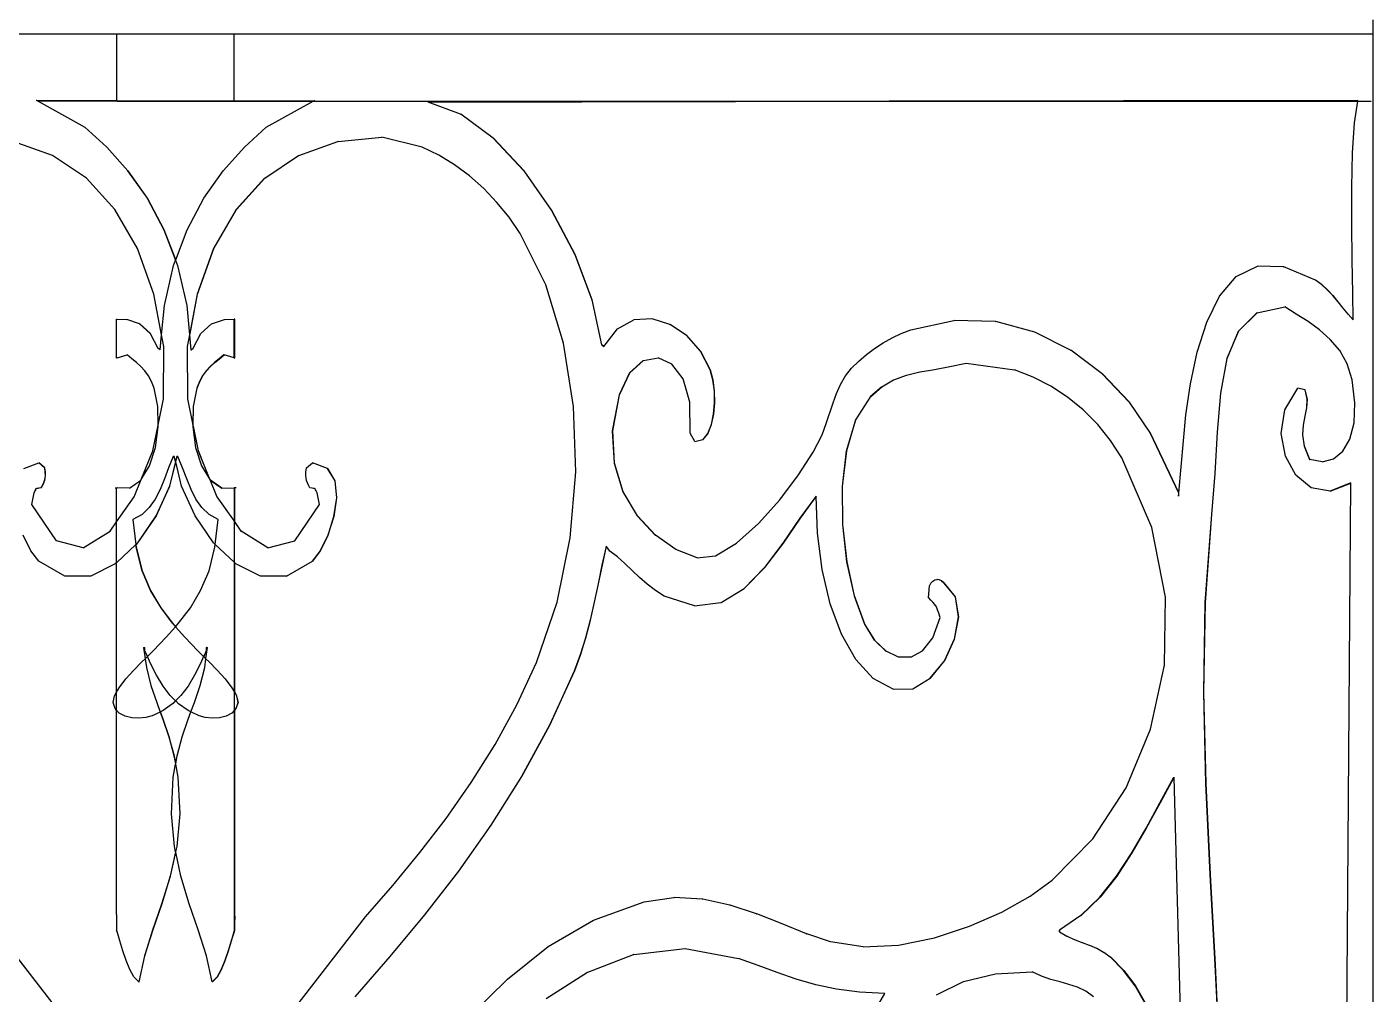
# Model space of a CAD drawing. Header units: inches. Extents: x 1397 to 20304, y -27267 to -746.
# Drawn here: x 3684.22 to 3701.02, y -9209.31 to -9197.25 of the extents above; entities that cross this region are included whole.
import ezdxf

# ---------------------------------------------------------------- set-up
doc = ezdxf.new("R2010")
doc.units = ezdxf.units.IN
doc.header["$LTSCALE"] = 17
doc.header["$MEASUREMENT"] = 0
doc.layers.add('OUTLINE', color=1, linetype='Continuous', lineweight=25)

msp = doc.modelspace()

# ---------------------------------------------------------------- linework, layer by layer
for p, q in [((3665.02, -9197.338), (3685.342, -9197.338)), ((3685.342, -9197.338), (3685.342, -9198.172)), ((3685.342, -9197.338), (3701.02, -9197.338)), ((3686.807, -9198.172), (3686.807, -9197.338)), ((3684.343, -9198.168), (3684.34, -9198.168)), ((3684.36, -9198.178), (3684.343, -9198.168)), ((3685.342, -9198.172), (3684.343, -9198.168)), ((3684.362, -9198.178), (3684.36, -9198.178)), ((3684.362, -9198.178), (3684.944, -9198.5)), ((3685.342, -9198.178), (3684.362, -9198.178)), ((3685.342, -9198.172), (3685.342, -9198.178)), ((3686.079, -9198.175), (3685.342, -9198.172)), ((3685.35, -9198.178), (3685.342, -9198.178)), ((3685.35, -9198.178), (3686.079, -9198.175)), ((3685.35, -9198.178), (3686.807, -9198.178)), ((3686.807, -9198.172), (3686.079, -9198.175)), ((3686.807, -9198.178), (3686.079, -9198.175)), ((3686.807, -9198.172), (3686.816, -9198.172)), ((3686.807, -9198.178), (3686.807, -9198.172)), ((3686.807, -9198.178), (3686.816, -9198.178)), ((3686.816, -9198.172), (3687.814, -9198.168)), ((3686.816, -9198.172), (3686.816, -9198.178)), ((3686.816, -9198.178), (3687.795, -9198.178)), ((3687.21, -9198.5), (3687.795, -9198.178)), ((3687.795, -9198.178), (3687.814, -9198.168)), ((3687.795, -9198.178), (3694.981, -9198.178)), ((3689.231, -9198.188), (3694.981, -9198.178)), ((3694.984, -9198.178), (3694.981, -9198.178)), ((3700.832, -9198.168), (3694.984, -9198.178)), ((3694.984, -9198.178), (3700.83, -9198.178)), ((3700.788, -9198.447), (3700.83, -9198.178)), ((3700.83, -9198.178), (3700.832, -9198.168)), ((3700.83, -9198.178), (3700.996, -9198.178)), ((3689.231, -9198.188), (3689.228, -9198.188)), ((3689.635, -9198.34), (3689.231, -9198.188)), ((3689.635, -9198.34), (3689.638, -9198.34)), ((3690.04, -9198.636), (3689.638, -9198.34)), ((3684.944, -9198.5), (3685.218, -9198.75)), ((3684.947, -9198.5), (3684.944, -9198.5)), ((3685.221, -9198.75), (3684.947, -9198.5)), ((3686.937, -9198.75), (3687.21, -9198.5)), ((3700.764, -9198.819), (3700.788, -9198.447)), ((3684.542, -9198.852), (3684.052, -9198.678)), ((3687.616, -9198.852), (3688.102, -9198.678)), ((3688.105, -9198.678), (3688.102, -9198.678)), ((3688.105, -9198.678), (3688.653, -9198.624)), ((3689.154, -9198.748), (3688.653, -9198.624)), ((3690.04, -9198.636), (3690.043, -9198.636)), ((3690.04, -9198.636), (3690.425, -9199.047)), ((3690.427, -9199.047), (3690.043, -9198.636)), ((3684.965, -9199.137), (3684.542, -9198.852)), ((3685.218, -9198.75), (3685.481, -9199.045)), ((3685.221, -9198.75), (3685.218, -9198.75)), ((3685.484, -9199.045), (3685.221, -9198.75)), ((3686.673, -9199.045), (3686.937, -9198.75)), ((3687.192, -9199.137), (3687.613, -9198.852)), ((3687.613, -9198.852), (3687.616, -9198.852)), ((3689.361, -9198.85), (3689.154, -9198.748)), ((3689.559, -9198.97), (3689.361, -9198.85)), ((3700.754, -9199.251), (3700.764, -9198.819)), ((3689.747, -9199.109), (3689.559, -9198.97)), ((3685.32, -9199.527), (3684.965, -9199.137)), ((3685.481, -9199.045), (3685.723, -9199.388)), ((3685.484, -9199.045), (3685.481, -9199.045)), ((3685.726, -9199.388), (3685.484, -9199.045)), ((3686.432, -9199.388), (3686.673, -9199.045)), ((3687.189, -9199.137), (3686.835, -9199.527)), ((3686.838, -9199.527), (3687.192, -9199.137)), ((3687.189, -9199.137), (3687.192, -9199.137)), ((3689.923, -9199.266), (3689.747, -9199.109)), ((3690.425, -9199.047), (3690.427, -9199.047)), ((3690.425, -9199.047), (3690.77, -9199.541)), ((3690.773, -9199.541), (3690.427, -9199.047)), ((3690.088, -9199.438), (3689.923, -9199.266)), ((3700.755, -9199.71), (3700.754, -9199.251)), ((3685.601, -9200.012), (3685.32, -9199.527)), ((3685.723, -9199.388), (3685.933, -9199.78)), ((3685.726, -9199.388), (3685.723, -9199.388)), ((3685.936, -9199.78), (3685.726, -9199.388)), ((3686.221, -9199.78), (3686.432, -9199.388)), ((3686.835, -9199.527), (3686.553, -9200.012)), ((3686.556, -9200.012), (3686.838, -9199.527)), ((3686.835, -9199.527), (3686.838, -9199.527)), ((3690.239, -9199.625), (3690.088, -9199.438)), ((3690.376, -9199.827), (3690.239, -9199.625)), ((3690.77, -9199.541), (3691.059, -9200.087)), ((3690.77, -9199.541), (3690.773, -9199.541)), ((3691.062, -9200.087), (3690.773, -9199.541)), ((3685.936, -9199.78), (3685.933, -9199.78)), ((3685.933, -9199.78), (3686.077, -9200.16)), ((3686.079, -9200.157), (3685.936, -9199.78)), ((3686.079, -9200.157), (3686.221, -9199.78)), ((3690.696, -9200.469), (3690.376, -9199.827)), ((3700.761, -9200.161), (3700.755, -9199.71)), ((3685.806, -9200.585), (3685.601, -9200.012)), ((3686.553, -9200.012), (3686.348, -9200.585)), ((3686.351, -9200.585), (3686.556, -9200.012)), ((3686.553, -9200.012), (3686.556, -9200.012)), ((3686.053, -9200.224), (3686.077, -9200.16)), ((3686.077, -9200.16), (3686.079, -9200.157)), ((3686.077, -9200.16), (3686.102, -9200.224)), ((3691.059, -9200.087), (3691.273, -9200.656)), ((3691.059, -9200.087), (3691.062, -9200.087)), ((3691.275, -9200.656), (3691.062, -9200.087)), ((3700.769, -9200.57), (3700.761, -9200.161)), ((3685.938, -9200.723), (3686.053, -9200.224)), ((3686.102, -9200.224), (3686.217, -9200.723)), ((3699.105, -9200.609), (3699.313, -9200.365)), ((3699.313, -9200.365), (3699.577, -9200.233)), ((3699.577, -9200.233), (3699.579, -9200.233)), ((3699.904, -9200.242), (3699.579, -9200.233)), ((3699.904, -9200.242), (3699.907, -9200.242)), ((3700.301, -9200.407), (3699.907, -9200.242)), ((3690.918, -9201.196), (3690.696, -9200.469)), ((3700.301, -9200.407), (3700.304, -9200.407)), ((3700.378, -9200.463), (3700.304, -9200.407)), ((3700.378, -9200.463), (3700.38, -9200.463)), ((3700.378, -9200.463), (3700.449, -9200.528)), ((3700.452, -9200.528), (3700.38, -9200.463)), ((3700.449, -9200.528), (3700.452, -9200.528)), ((3700.449, -9200.528), (3700.517, -9200.601)), ((3700.519, -9200.601), (3700.452, -9200.528)), ((3685.903, -9201.09), (3685.806, -9200.585)), ((3686.348, -9200.585), (3686.254, -9201.08)), ((3686.255, -9201.09), (3686.351, -9200.585)), ((3686.348, -9200.585), (3686.351, -9200.585)), ((3691.273, -9200.656), (3691.275, -9200.656)), ((3691.273, -9200.656), (3691.392, -9201.216)), ((3691.395, -9201.216), (3691.275, -9200.656)), ((3698.946, -9200.933), (3699.105, -9200.609)), ((3700.517, -9200.601), (3700.582, -9200.677)), ((3700.517, -9200.601), (3700.519, -9200.601)), ((3700.584, -9200.677), (3700.519, -9200.601)), ((3700.582, -9200.677), (3700.584, -9200.677)), ((3700.582, -9200.677), (3700.645, -9200.756)), ((3700.648, -9200.756), (3700.584, -9200.677)), ((3700.773, -9200.902), (3700.769, -9200.57)), ((3685.903, -9201.09), (3685.938, -9200.723)), ((3686.217, -9200.723), (3686.252, -9201.09)), ((3699.572, -9200.817), (3699.34, -9201.043)), ((3699.343, -9201.043), (3699.575, -9200.817)), ((3699.575, -9200.817), (3699.572, -9200.817)), ((3699.575, -9200.817), (3699.919, -9200.74)), ((3700.062, -9200.831), (3699.919, -9200.74)), ((3700.209, -9200.926), (3700.062, -9200.831)), ((3700.645, -9200.756), (3700.648, -9200.756)), ((3700.645, -9200.756), (3700.709, -9200.832)), ((3700.711, -9200.832), (3700.648, -9200.756)), ((3700.709, -9200.832), (3700.773, -9200.905)), ((3700.709, -9200.832), (3700.711, -9200.832)), ((3700.773, -9200.902), (3700.711, -9200.832)), ((3685.342, -9200.897), (3685.35, -9200.897)), ((3685.342, -9201.38), (3685.342, -9200.897)), ((3685.35, -9200.897), (3685.468, -9200.9)), ((3685.468, -9200.9), (3685.471, -9200.9)), ((3685.627, -9200.955), (3685.471, -9200.9)), ((3685.627, -9200.955), (3685.63, -9200.955)), ((3685.627, -9200.955), (3685.76, -9201.072)), ((3685.763, -9201.072), (3685.63, -9200.955)), ((3686.394, -9201.072), (3686.528, -9200.955)), ((3686.528, -9200.955), (3686.687, -9200.9)), ((3686.687, -9200.9), (3686.807, -9200.897)), ((3686.816, -9200.897), (3686.807, -9200.897)), ((3686.807, -9201.378), (3686.807, -9200.897)), ((3686.816, -9201.38), (3686.816, -9200.897)), ((3691.423, -9201.236), (3691.592, -9201.014)), ((3691.592, -9201.014), (3691.798, -9200.903)), ((3692.025, -9200.89), (3691.798, -9200.903)), ((3692.246, -9200.96), (3692.025, -9200.89)), ((3692.246, -9200.96), (3692.249, -9200.96)), ((3692.453, -9201.099), (3692.249, -9200.96)), ((3695.133, -9201.075), (3695.251, -9201.03)), ((3695.251, -9201.03), (3695.791, -9200.911)), ((3695.791, -9200.911), (3695.793, -9200.911)), ((3696.31, -9200.926), (3695.793, -9200.911)), ((3696.31, -9200.926), (3696.313, -9200.926)), ((3696.799, -9201.056), (3696.313, -9200.926)), ((3698.827, -9201.307), (3698.946, -9200.933)), ((3699.34, -9201.043), (3699.197, -9201.387)), ((3699.199, -9201.387), (3699.343, -9201.043)), ((3699.34, -9201.043), (3699.343, -9201.043)), ((3700.353, -9201.03), (3700.209, -9200.926)), ((3700.487, -9201.148), (3700.353, -9201.03)), ((3700.773, -9200.905), (3700.773, -9200.902)), ((3685.76, -9201.072), (3685.763, -9201.072)), ((3685.76, -9201.072), (3685.856, -9201.258)), ((3685.858, -9201.258), (3685.763, -9201.072)), ((3685.885, -9201.277), (3685.903, -9201.09)), ((3685.931, -9201.237), (3685.903, -9201.09)), ((3686.252, -9201.09), (3686.224, -9201.237)), ((3686.254, -9201.08), (3686.252, -9201.09)), ((3686.252, -9201.09), (3686.27, -9201.278)), ((3686.255, -9201.09), (3686.254, -9201.08)), ((3686.272, -9201.277), (3686.255, -9201.09)), ((3686.299, -9201.258), (3686.394, -9201.072)), ((3691.043, -9201.983), (3690.918, -9201.196)), ((3692.453, -9201.099), (3692.456, -9201.099)), ((3692.453, -9201.099), (3692.626, -9201.293)), ((3692.629, -9201.293), (3692.456, -9201.099)), ((3694.8, -9201.259), (3694.907, -9201.19)), ((3694.907, -9201.19), (3695.018, -9201.129)), ((3695.018, -9201.129), (3695.133, -9201.075)), ((3696.799, -9201.056), (3696.801, -9201.056)), ((3697.246, -9201.281), (3696.801, -9201.056)), ((3700.604, -9201.287), (3700.487, -9201.148)), ((3685.35, -9201.378), (3685.342, -9201.38)), ((3685.35, -9201.378), (3685.473, -9201.341)), ((3685.532, -9201.388), (3685.473, -9201.341)), ((3685.856, -9201.258), (3685.858, -9201.258)), ((3685.885, -9201.277), (3685.858, -9201.258)), ((3685.885, -9201.278), (3685.885, -9201.277)), ((3685.929, -9201.888), (3685.931, -9201.237)), ((3686.224, -9201.237), (3686.225, -9201.888)), ((3686.27, -9201.278), (3686.272, -9201.277)), ((3686.272, -9201.277), (3686.299, -9201.258)), ((3686.682, -9201.341), (3686.622, -9201.388)), ((3686.625, -9201.388), (3686.684, -9201.341)), ((3686.684, -9201.341), (3686.682, -9201.341)), ((3686.807, -9201.378), (3686.684, -9201.341)), ((3686.807, -9201.378), (3686.816, -9201.38)), ((3691.392, -9201.216), (3691.395, -9201.216)), ((3691.423, -9201.236), (3691.395, -9201.216)), ((3691.395, -9201.216), (3691.422, -9201.237)), ((3691.422, -9201.237), (3691.423, -9201.236)), ((3691.917, -9201.412), (3692.098, -9201.378)), ((3692.272, -9201.455), (3692.098, -9201.378)), ((3692.626, -9201.293), (3692.629, -9201.293)), ((3692.626, -9201.293), (3692.747, -9201.527)), ((3692.75, -9201.527), (3692.629, -9201.293)), ((3694.602, -9201.417), (3694.698, -9201.335)), ((3694.698, -9201.335), (3694.8, -9201.259)), ((3697.246, -9201.281), (3697.249, -9201.281)), ((3697.642, -9201.579), (3697.249, -9201.281)), ((3698.741, -9201.702), (3698.827, -9201.307)), ((3700.696, -9201.453), (3700.604, -9201.287)), ((3685.59, -9201.435), (3685.532, -9201.388)), ((3685.644, -9201.485), (3685.59, -9201.435)), ((3685.694, -9201.539), (3685.644, -9201.485)), ((3685.739, -9201.6), (3685.694, -9201.539)), ((3686.461, -9201.539), (3686.415, -9201.6)), ((3686.418, -9201.6), (3686.463, -9201.539)), ((3686.511, -9201.485), (3686.461, -9201.539)), ((3686.463, -9201.539), (3686.461, -9201.539)), ((3686.463, -9201.539), (3686.513, -9201.485)), ((3686.565, -9201.435), (3686.511, -9201.485)), ((3686.513, -9201.485), (3686.511, -9201.485)), ((3686.513, -9201.485), (3686.568, -9201.435)), ((3686.622, -9201.388), (3686.565, -9201.435)), ((3686.568, -9201.435), (3686.565, -9201.435)), ((3686.568, -9201.435), (3686.625, -9201.388)), ((3686.625, -9201.388), (3686.622, -9201.388)), ((3691.914, -9201.412), (3691.744, -9201.564)), ((3691.747, -9201.564), (3691.917, -9201.412)), ((3691.914, -9201.412), (3691.917, -9201.412)), ((3692.412, -9201.641), (3692.272, -9201.455)), ((3692.747, -9201.527), (3692.75, -9201.527)), ((3692.747, -9201.527), (3692.78, -9201.652)), ((3692.783, -9201.652), (3692.75, -9201.527)), ((3694.438, -9201.604), (3694.514, -9201.507)), ((3694.514, -9201.507), (3694.602, -9201.417)), ((3695.369, -9201.553), (3695.547, -9201.521)), ((3695.547, -9201.521), (3695.549, -9201.521)), ((3695.549, -9201.521), (3695.739, -9201.487)), ((3695.741, -9201.487), (3695.739, -9201.487)), ((3695.741, -9201.487), (3695.943, -9201.444)), ((3695.943, -9201.444), (3696.546, -9201.527)), ((3696.777, -9201.617), (3696.546, -9201.527)), ((3699.197, -9201.387), (3699.117, -9201.818)), ((3699.119, -9201.818), (3699.199, -9201.387)), ((3699.197, -9201.387), (3699.199, -9201.387)), ((3700.758, -9201.652), (3700.696, -9201.453)), ((3685.779, -9201.672), (3685.739, -9201.6)), ((3685.811, -9201.755), (3685.779, -9201.672)), ((3686.376, -9201.672), (3686.343, -9201.755)), ((3686.346, -9201.755), (3686.379, -9201.672)), ((3686.415, -9201.6), (3686.376, -9201.672)), ((3686.379, -9201.672), (3686.376, -9201.672)), ((3686.379, -9201.672), (3686.418, -9201.6)), ((3686.418, -9201.6), (3686.415, -9201.6)), ((3691.744, -9201.564), (3691.613, -9201.838)), ((3691.616, -9201.838), (3691.747, -9201.564)), ((3691.744, -9201.564), (3691.747, -9201.564)), ((3692.495, -9201.929), (3692.412, -9201.641)), ((3692.78, -9201.652), (3692.783, -9201.652)), ((3692.78, -9201.652), (3692.799, -9201.792)), ((3692.801, -9201.792), (3692.783, -9201.652)), ((3694.326, -9201.821), (3694.376, -9201.709)), ((3694.376, -9201.709), (3694.438, -9201.604)), ((3694.892, -9201.738), (3695.038, -9201.653)), ((3695.038, -9201.653), (3695.041, -9201.653)), ((3695.041, -9201.653), (3695.197, -9201.594)), ((3695.197, -9201.594), (3695.2, -9201.594)), ((3695.2, -9201.594), (3695.366, -9201.553)), ((3695.366, -9201.553), (3695.369, -9201.553)), ((3696.998, -9201.731), (3696.777, -9201.617)), ((3697.642, -9201.579), (3697.645, -9201.579)), ((3697.642, -9201.579), (3697.977, -9201.93)), ((3697.98, -9201.93), (3697.645, -9201.579)), ((3698.682, -9202.087), (3698.741, -9201.702)), ((3700.794, -9201.94), (3700.758, -9201.652)), ((3685.857, -9201.985), (3685.811, -9201.755)), ((3686.343, -9201.755), (3686.297, -9201.985)), ((3686.3, -9201.985), (3686.346, -9201.755)), ((3686.346, -9201.755), (3686.343, -9201.755)), ((3691.613, -9201.838), (3691.529, -9202.287)), ((3691.531, -9202.287), (3691.616, -9201.838)), ((3691.613, -9201.838), (3691.616, -9201.838)), ((3692.799, -9201.792), (3692.801, -9201.792)), ((3692.799, -9201.792), (3692.801, -9201.938)), ((3692.804, -9201.938), (3692.801, -9201.792)), ((3694.282, -9201.94), (3694.326, -9201.821)), ((3694.75, -9201.859), (3694.564, -9202.152)), ((3694.567, -9202.152), (3694.753, -9201.859)), ((3694.889, -9201.738), (3694.75, -9201.859)), ((3694.75, -9201.859), (3694.753, -9201.859)), ((3694.753, -9201.859), (3694.892, -9201.738)), ((3694.889, -9201.738), (3694.892, -9201.738)), ((3697.208, -9201.868), (3696.998, -9201.731)), ((3697.405, -9202.027), (3697.208, -9201.868)), ((3699.117, -9201.818), (3699.075, -9202.306)), ((3699.078, -9202.306), (3699.119, -9201.818)), ((3699.117, -9201.818), (3699.119, -9201.818)), ((3699.92, -9202.028), (3700.081, -9201.755)), ((3700.081, -9201.755), (3700.083, -9201.755)), ((3700.169, -9201.776), (3700.083, -9201.755)), ((3700.169, -9201.776), (3700.172, -9201.776)), ((3700.169, -9201.776), (3700.196, -9201.893)), ((3700.199, -9201.893), (3700.172, -9201.776)), ((3685.861, -9202.217), (3685.857, -9201.985)), ((3685.861, -9202.217), (3685.929, -9201.888)), ((3686.225, -9201.888), (3686.293, -9202.217)), ((3686.297, -9201.985), (3686.294, -9202.204)), ((3686.296, -9202.217), (3686.3, -9201.985)), ((3686.3, -9201.985), (3686.297, -9201.985)), ((3691.071, -9202.801), (3691.043, -9201.983)), ((3692.497, -9202.315), (3692.495, -9201.929)), ((3692.801, -9201.938), (3692.789, -9202.08)), ((3692.792, -9202.08), (3692.804, -9201.938)), ((3692.801, -9201.938), (3692.804, -9201.938)), ((3694.197, -9202.197), (3694.282, -9201.94)), ((3697.585, -9202.208), (3697.405, -9202.027)), ((3697.977, -9201.93), (3697.98, -9201.93)), ((3697.977, -9201.93), (3698.24, -9202.315)), ((3698.243, -9202.315), (3697.98, -9201.93)), ((3699.874, -9202.322), (3699.92, -9202.028)), ((3700.191, -9202.001), (3700.17, -9202.106)), ((3700.173, -9202.106), (3700.194, -9202.001)), ((3700.196, -9201.893), (3700.191, -9202.001)), ((3700.191, -9202.001), (3700.194, -9202.001)), ((3700.194, -9202.001), (3700.199, -9201.893)), ((3700.196, -9201.893), (3700.199, -9201.893)), ((3700.783, -9202.188), (3700.794, -9201.94)), ((3685.795, -9202.537), (3685.861, -9202.217)), ((3685.862, -9202.24), (3685.861, -9202.217)), ((3686.294, -9202.204), (3686.293, -9202.217)), ((3686.293, -9202.217), (3686.296, -9202.23)), ((3686.293, -9202.217), (3686.293, -9202.24)), ((3686.296, -9202.217), (3686.294, -9202.204)), ((3686.362, -9202.537), (3686.296, -9202.217)), ((3686.296, -9202.23), (3686.296, -9202.217)), ((3692.761, -9202.211), (3692.718, -9202.32)), ((3692.721, -9202.32), (3692.764, -9202.211)), ((3692.789, -9202.08), (3692.761, -9202.211)), ((3692.761, -9202.211), (3692.764, -9202.211)), ((3692.764, -9202.211), (3692.792, -9202.08)), ((3692.789, -9202.08), (3692.792, -9202.08)), ((3694.146, -9202.336), (3694.197, -9202.197)), ((3694.564, -9202.152), (3694.448, -9202.537)), ((3694.451, -9202.537), (3694.567, -9202.152)), ((3694.564, -9202.152), (3694.567, -9202.152)), ((3697.746, -9202.408), (3697.585, -9202.208)), ((3698.596, -9203.062), (3698.682, -9202.087)), ((3700.148, -9202.217), (3700.14, -9202.339)), ((3700.143, -9202.339), (3700.151, -9202.217)), ((3700.17, -9202.106), (3700.148, -9202.217)), ((3700.148, -9202.217), (3700.151, -9202.217)), ((3700.151, -9202.217), (3700.173, -9202.106)), ((3700.17, -9202.106), (3700.173, -9202.106)), ((3700.73, -9202.39), (3700.783, -9202.188)), ((3685.826, -9202.495), (3685.862, -9202.24)), ((3686.293, -9202.24), (3686.328, -9202.495)), ((3686.296, -9202.23), (3686.359, -9202.537)), ((3691.529, -9202.287), (3691.55, -9202.692)), ((3691.529, -9202.287), (3691.531, -9202.287)), ((3691.553, -9202.692), (3691.531, -9202.287)), ((3692.556, -9202.419), (3692.497, -9202.315)), ((3692.718, -9202.32), (3692.659, -9202.398)), ((3692.662, -9202.398), (3692.721, -9202.32)), ((3692.718, -9202.32), (3692.721, -9202.32)), ((3694.035, -9202.554), (3694.146, -9202.336)), ((3698.24, -9202.315), (3698.593, -9203.062)), ((3698.24, -9202.315), (3698.243, -9202.315)), ((3698.596, -9203.062), (3698.243, -9202.315)), ((3699.075, -9202.306), (3699.046, -9202.82)), ((3699.049, -9202.82), (3699.078, -9202.306)), ((3699.075, -9202.306), (3699.078, -9202.306)), ((3699.926, -9202.605), (3699.874, -9202.322)), ((3700.14, -9202.339), (3700.143, -9202.339)), ((3700.14, -9202.339), (3700.161, -9202.48)), ((3700.164, -9202.48), (3700.143, -9202.339)), ((3685.65, -9202.893), (3685.795, -9202.537)), ((3685.754, -9202.725), (3685.826, -9202.495)), ((3686.328, -9202.495), (3686.401, -9202.725)), ((3686.359, -9202.537), (3686.362, -9202.537)), ((3686.359, -9202.537), (3686.499, -9202.88)), ((3686.507, -9202.893), (3686.362, -9202.537)), ((3692.556, -9202.419), (3692.559, -9202.419)), ((3692.559, -9202.419), (3692.659, -9202.398)), ((3692.659, -9202.398), (3692.662, -9202.398)), ((3693.852, -9202.837), (3694.035, -9202.554)), ((3694.448, -9202.537), (3694.396, -9202.983)), ((3694.399, -9202.983), (3694.451, -9202.537)), ((3694.448, -9202.537), (3694.451, -9202.537)), ((3697.886, -9202.626), (3697.746, -9202.408)), ((3700.161, -9202.48), (3700.164, -9202.48)), ((3700.161, -9202.48), (3700.228, -9202.647)), ((3700.231, -9202.647), (3700.164, -9202.48)), ((3700.525, -9202.639), (3700.642, -9202.542)), ((3700.642, -9202.542), (3700.73, -9202.39)), ((3684.183, -9202.757), (3684.37, -9202.689)), ((3684.373, -9202.689), (3684.37, -9202.689)), ((3684.37, -9202.689), (3684.371, -9202.689)), ((3684.373, -9202.689), (3684.371, -9202.689)), ((3684.371, -9202.689), (3684.444, -9202.751)), ((3684.446, -9202.751), (3684.373, -9202.689)), ((3686.047, -9202.606), (3685.991, -9202.749)), ((3686.077, -9202.669), (3686.002, -9202.976)), ((3686.005, -9202.976), (3686.079, -9202.675)), ((3686.062, -9202.606), (3686.047, -9202.606)), ((3686.077, -9202.669), (3686.062, -9202.606)), ((3686.093, -9202.606), (3686.077, -9202.669)), ((3686.079, -9202.675), (3686.077, -9202.669)), ((3686.153, -9202.976), (3686.079, -9202.675)), ((3686.108, -9202.606), (3686.093, -9202.606)), ((3686.164, -9202.749), (3686.108, -9202.606)), ((3687.711, -9202.751), (3687.785, -9202.689)), ((3687.785, -9202.689), (3687.787, -9202.689)), ((3687.787, -9202.689), (3687.787, -9202.689)), ((3687.972, -9202.757), (3687.787, -9202.689)), ((3691.55, -9202.692), (3691.553, -9202.692)), ((3691.55, -9202.692), (3691.66, -9203.048)), ((3691.662, -9203.048), (3691.553, -9202.692)), ((3698.261, -9203.492), (3697.886, -9202.626)), ((3700.058, -9202.842), (3699.926, -9202.605)), ((3700.228, -9202.647), (3700.231, -9202.647)), ((3700.385, -9202.676), (3700.231, -9202.647)), ((3700.385, -9202.676), (3700.525, -9202.639)), ((3684.448, -9202.879), (3684.442, -9202.908)), ((3684.446, -9202.751), (3684.444, -9202.751)), ((3684.444, -9202.751), (3684.449, -9202.803)), ((3684.444, -9202.908), (3684.451, -9202.879)), ((3684.452, -9202.803), (3684.446, -9202.751)), ((3684.451, -9202.844), (3684.448, -9202.879)), ((3684.451, -9202.879), (3684.448, -9202.879)), ((3684.452, -9202.803), (3684.449, -9202.803)), ((3684.449, -9202.803), (3684.451, -9202.844)), ((3684.451, -9202.879), (3684.454, -9202.844)), ((3684.454, -9202.844), (3684.451, -9202.844)), ((3684.454, -9202.844), (3684.452, -9202.803)), ((3685.65, -9202.893), (3685.754, -9202.725)), ((3685.938, -9202.888), (3685.884, -9203.02)), ((3685.991, -9202.749), (3685.938, -9202.888)), ((3686.217, -9202.888), (3686.164, -9202.749)), ((3686.271, -9203.02), (3686.217, -9202.888)), ((3686.401, -9202.725), (3686.504, -9202.893)), ((3686.507, -9202.893), (3686.499, -9202.88)), ((3686.499, -9202.88), (3686.504, -9202.893)), ((3687.704, -9202.844), (3687.705, -9202.803)), ((3687.706, -9202.879), (3687.704, -9202.844)), ((3687.705, -9202.803), (3687.711, -9202.751)), ((3687.713, -9202.908), (3687.706, -9202.879)), ((3687.972, -9202.757), (3688.067, -9202.912)), ((3687.972, -9202.757), (3687.975, -9202.757)), ((3688.07, -9202.912), (3687.975, -9202.757)), ((3691.003, -9203.624), (3691.071, -9202.801)), ((3693.616, -9203.147), (3693.852, -9202.837)), ((3699.046, -9202.82), (3699.006, -9203.332)), ((3699.008, -9203.332), (3699.049, -9202.82)), ((3699.046, -9202.82), (3699.049, -9202.82)), ((3700.25, -9202.999), (3700.058, -9202.842)), ((3684.322, -9203.038), (3684.311, -9203.062)), ((3684.314, -9203.062), (3684.325, -9203.038)), ((3684.329, -9203.023), (3684.322, -9203.038)), ((3684.325, -9203.038), (3684.322, -9203.038)), ((3684.325, -9203.038), (3684.332, -9203.023)), ((3684.336, -9203.013), (3684.329, -9203.023)), ((3684.332, -9203.023), (3684.329, -9203.023)), ((3684.332, -9203.023), (3684.339, -9203.013)), ((3684.339, -9203.013), (3684.336, -9203.013)), ((3684.344, -9203.008), (3684.339, -9203.013)), ((3684.347, -9203.008), (3684.344, -9203.008)), ((3684.355, -9203.006), (3684.347, -9203.008)), ((3684.358, -9203.006), (3684.355, -9203.006)), ((3684.373, -9203.003), (3684.358, -9203.006)), ((3684.376, -9203.003), (3684.373, -9203.003)), ((3684.399, -9203), (3684.376, -9203.003)), ((3684.417, -9202.966), (3684.399, -9203)), ((3684.402, -9203), (3684.399, -9203)), ((3684.402, -9203), (3684.42, -9202.966)), ((3684.431, -9202.936), (3684.417, -9202.966)), ((3684.42, -9202.966), (3684.417, -9202.966)), ((3684.42, -9202.966), (3684.434, -9202.936)), ((3684.442, -9202.908), (3684.431, -9202.936)), ((3684.434, -9202.936), (3684.431, -9202.936)), ((3684.434, -9202.936), (3684.444, -9202.908)), ((3684.444, -9202.908), (3684.442, -9202.908)), ((3685.325, -9203), (3685.328, -9203)), ((3685.328, -9203), (3685.342, -9203)), ((3685.342, -9203), (3685.35, -9203)), ((3685.342, -9203.424), (3685.342, -9203)), ((3685.501, -9203.003), (3685.35, -9203)), ((3685.501, -9203.003), (3685.644, -9202.903)), ((3685.561, -9203.112), (3685.65, -9202.893)), ((3685.644, -9202.903), (3685.65, -9202.893)), ((3685.884, -9203.02), (3685.823, -9203.141)), ((3686.002, -9202.976), (3685.834, -9203.349)), ((3685.836, -9203.349), (3686.005, -9202.976)), ((3686.005, -9202.976), (3686.002, -9202.976)), ((3686.321, -9203.349), (3686.153, -9202.976)), ((3686.332, -9203.141), (3686.271, -9203.02)), ((3686.504, -9202.893), (3686.593, -9203.112)), ((3686.504, -9202.893), (3686.51, -9202.903)), ((3686.513, -9202.903), (3686.507, -9202.893)), ((3686.51, -9202.903), (3686.507, -9202.893)), ((3686.513, -9202.903), (3686.51, -9202.903)), ((3686.511, -9202.903), (3686.51, -9202.903)), ((3686.511, -9202.903), (3686.653, -9203.003)), ((3686.653, -9203.003), (3686.513, -9202.903)), ((3686.653, -9203.003), (3686.807, -9203)), ((3686.816, -9203), (3686.807, -9203)), ((3686.807, -9203), (3686.807, -9203.411)), ((3686.829, -9203), (3686.816, -9203)), ((3686.816, -9203.424), (3686.816, -9203)), ((3686.832, -9203), (3686.829, -9203)), ((3687.724, -9202.936), (3687.713, -9202.908)), ((3687.738, -9202.966), (3687.724, -9202.936)), ((3687.755, -9203), (3687.738, -9202.966)), ((3687.782, -9203.003), (3687.755, -9203)), ((3687.799, -9203.006), (3687.782, -9203.003)), ((3687.811, -9203.008), (3687.799, -9203.006)), ((3687.819, -9203.013), (3687.811, -9203.008)), ((3687.825, -9203.023), (3687.819, -9203.013)), ((3687.833, -9203.038), (3687.825, -9203.023)), ((3687.844, -9203.062), (3687.833, -9203.038)), ((3688.067, -9202.912), (3688.087, -9203.122)), ((3688.067, -9202.912), (3688.07, -9202.912)), ((3688.09, -9203.122), (3688.07, -9202.912)), ((3691.66, -9203.048), (3691.837, -9203.349)), ((3691.66, -9203.048), (3691.662, -9203.048)), ((3691.84, -9203.349), (3691.662, -9203.048)), ((3694.396, -9202.983), (3694.399, -9202.983)), ((3694.396, -9202.983), (3694.4, -9203.455)), ((3694.402, -9203.455), (3694.399, -9202.983)), ((3700.485, -9203.042), (3700.25, -9202.999)), ((3700.485, -9203.042), (3700.487, -9203.042)), ((3700.743, -9202.938), (3700.487, -9203.042)), ((3700.487, -9203.042), (3700.743, -9202.939)), ((3700.684, -9211.187), (3700.743, -9202.939)), ((3700.743, -9202.939), (3700.743, -9202.938)), ((3684.311, -9203.062), (3684.282, -9203.207)), ((3684.282, -9203.207), (3684.588, -9203.66)), ((3684.284, -9203.207), (3684.282, -9203.207)), ((3684.284, -9203.207), (3684.314, -9203.062)), ((3684.591, -9203.66), (3684.284, -9203.207)), ((3684.314, -9203.062), (3684.311, -9203.062)), ((3685.342, -9203.424), (3685.561, -9203.112)), ((3685.823, -9203.141), (3685.75, -9203.246)), ((3686.405, -9203.246), (3686.332, -9203.141)), ((3686.593, -9203.112), (3686.807, -9203.416)), ((3687.567, -9203.66), (3687.873, -9203.207)), ((3687.873, -9203.207), (3687.844, -9203.062)), ((3688.087, -9203.122), (3688.052, -9203.358)), ((3688.054, -9203.358), (3688.09, -9203.122)), ((3688.087, -9203.122), (3688.09, -9203.122)), ((3693.351, -9203.444), (3693.616, -9203.147)), ((3694.072, -9203.103), (3693.871, -9203.377)), ((3693.873, -9203.377), (3694.073, -9203.107)), ((3694.073, -9203.107), (3694.072, -9203.103)), ((3694.086, -9203.565), (3694.073, -9203.107)), ((3698.593, -9203.062), (3698.593, -9203.103)), ((3698.593, -9203.062), (3698.596, -9203.062)), ((3698.593, -9203.103), (3698.596, -9203.071)), ((3698.596, -9203.071), (3698.596, -9203.062)), ((3685.66, -9203.331), (3685.546, -9203.394)), ((3685.546, -9203.394), (3685.582, -9203.706)), ((3685.834, -9203.349), (3685.603, -9203.686)), ((3685.606, -9203.686), (3685.836, -9203.349)), ((3685.75, -9203.246), (3685.66, -9203.331)), ((3685.836, -9203.349), (3685.834, -9203.349)), ((3686.551, -9203.686), (3686.321, -9203.349)), ((3686.495, -9203.331), (3686.405, -9203.246)), ((3686.608, -9203.394), (3686.495, -9203.331)), ((3686.573, -9203.706), (3686.608, -9203.394)), ((3688.052, -9203.358), (3687.977, -9203.589)), ((3687.98, -9203.589), (3688.054, -9203.358)), ((3688.052, -9203.358), (3688.054, -9203.358)), ((3691.837, -9203.349), (3692.063, -9203.59)), ((3691.837, -9203.349), (3691.84, -9203.349)), ((3692.066, -9203.59), (3691.84, -9203.349)), ((3693.871, -9203.377), (3693.658, -9203.687)), ((3693.661, -9203.687), (3693.873, -9203.377)), ((3693.871, -9203.377), (3693.873, -9203.377)), ((3699.006, -9203.332), (3698.924, -9204.43)), ((3698.926, -9204.43), (3699.008, -9203.332)), ((3699.006, -9203.332), (3699.008, -9203.332)), ((3684.925, -9203.746), (3685.26, -9203.539)), ((3685.26, -9203.539), (3685.342, -9203.424)), ((3685.342, -9203.934), (3685.342, -9203.424)), ((3686.816, -9203.424), (3686.807, -9203.411)), ((3686.807, -9203.411), (3686.807, -9203.416)), ((3686.807, -9203.416), (3686.816, -9203.428)), ((3686.807, -9203.416), (3686.807, -9203.928)), ((3686.897, -9203.539), (3686.816, -9203.424)), ((3686.816, -9203.428), (3686.816, -9203.424)), ((3686.816, -9203.428), (3686.894, -9203.539)), ((3686.894, -9203.539), (3686.897, -9203.539)), ((3687.23, -9203.746), (3686.897, -9203.539)), ((3693.076, -9203.69), (3693.351, -9203.444)), ((3694.4, -9203.455), (3694.402, -9203.455)), ((3694.4, -9203.455), (3694.452, -9203.92)), ((3694.455, -9203.92), (3694.402, -9203.455)), ((3698.429, -9204.361), (3698.261, -9203.492)), ((3684.272, -9203.784), (3684.177, -9203.589)), ((3684.591, -9203.66), (3684.588, -9203.66)), ((3684.925, -9203.746), (3684.591, -9203.66)), ((3685.582, -9203.706), (3685.342, -9203.934)), ((3685.584, -9203.704), (3685.582, -9203.706)), ((3685.582, -9203.709), (3685.584, -9203.706)), ((3685.582, -9203.706), (3685.582, -9203.709)), ((3685.582, -9203.709), (3685.585, -9203.739)), ((3685.584, -9203.706), (3685.606, -9203.686)), ((3685.603, -9203.686), (3685.584, -9203.704)), ((3685.584, -9203.706), (3685.584, -9203.704)), ((3685.588, -9203.739), (3685.584, -9203.706)), ((3685.606, -9203.686), (3685.603, -9203.686)), ((3686.573, -9203.706), (3686.551, -9203.686)), ((3686.569, -9203.739), (3686.573, -9203.706)), ((3686.807, -9203.928), (3686.573, -9203.706)), ((3687.23, -9203.746), (3687.567, -9203.66)), ((3687.977, -9203.589), (3687.882, -9203.784)), ((3687.885, -9203.784), (3687.98, -9203.589)), ((3687.977, -9203.589), (3687.98, -9203.589)), ((3690.84, -9204.425), (3691.003, -9203.624)), ((3691.451, -9203.726), (3691.4, -9203.963)), ((3691.402, -9203.963), (3691.453, -9203.729)), ((3691.453, -9203.729), (3691.451, -9203.726)), ((3691.495, -9203.788), (3691.453, -9203.729)), ((3692.063, -9203.59), (3692.066, -9203.59)), ((3692.319, -9203.766), (3692.066, -9203.59)), ((3692.814, -9203.845), (3693.076, -9203.69)), ((3693.658, -9203.687), (3693.427, -9203.993)), ((3693.43, -9203.993), (3693.661, -9203.687)), ((3693.658, -9203.687), (3693.661, -9203.687)), ((3694.145, -9204.018), (3694.086, -9203.565)), ((3684.37, -9203.912), (3684.272, -9203.784)), ((3685.585, -9203.739), (3685.588, -9203.739)), ((3685.585, -9203.739), (3685.66, -9204.032)), ((3685.663, -9204.032), (3685.588, -9203.739)), ((3686.495, -9204.032), (3686.569, -9203.739)), ((3687.882, -9203.784), (3687.785, -9203.912)), ((3687.787, -9203.912), (3687.885, -9203.784)), ((3687.882, -9203.784), (3687.885, -9203.784)), ((3691.591, -9203.86), (3691.495, -9203.788)), ((3691.683, -9203.942), (3691.591, -9203.86)), ((3692.319, -9203.766), (3692.322, -9203.766)), ((3692.585, -9203.871), (3692.322, -9203.766)), ((3692.585, -9203.871), (3692.814, -9203.845)), ((3684.694, -9204.099), (3684.37, -9203.912)), ((3685.326, -9203.948), (3685.021, -9204.099)), ((3685.342, -9203.934), (3685.326, -9203.948)), ((3685.329, -9203.948), (3685.326, -9203.948)), ((3685.329, -9203.948), (3685.342, -9203.936)), ((3685.341, -9205.547), (3685.342, -9203.936)), ((3685.342, -9203.936), (3685.342, -9203.934)), ((3685.66, -9204.032), (3685.765, -9204.281)), ((3685.66, -9204.032), (3685.663, -9204.032)), ((3685.767, -9204.281), (3685.663, -9204.032)), ((3686.39, -9204.281), (3686.495, -9204.032)), ((3686.816, -9203.936), (3686.807, -9203.928)), ((3686.807, -9203.928), (3686.807, -9205.532)), ((3686.828, -9203.948), (3686.816, -9203.936)), ((3686.816, -9205.547), (3686.816, -9203.936)), ((3687.136, -9204.099), (3686.828, -9203.948)), ((3687.463, -9204.099), (3687.785, -9203.912)), ((3687.785, -9203.912), (3687.787, -9203.912)), ((3691.4, -9203.963), (3691.351, -9204.197)), ((3691.354, -9204.197), (3691.402, -9203.963)), ((3691.4, -9203.963), (3691.402, -9203.963)), ((3691.868, -9204.116), (3691.683, -9203.942)), ((3693.427, -9203.993), (3693.171, -9204.253)), ((3693.174, -9204.253), (3693.43, -9203.993)), ((3693.427, -9203.993), (3693.43, -9203.993)), ((3694.246, -9204.444), (3694.145, -9204.018)), ((3694.452, -9203.92), (3694.455, -9203.92)), ((3694.452, -9203.92), (3694.547, -9204.347)), ((3694.55, -9204.347), (3694.455, -9203.92)), ((3684.697, -9204.099), (3684.694, -9204.099)), ((3685.018, -9204.099), (3684.697, -9204.099)), ((3685.021, -9204.099), (3685.018, -9204.099)), ((3687.463, -9204.099), (3687.136, -9204.099)), ((3691.351, -9204.197), (3691.302, -9204.426)), ((3691.305, -9204.426), (3691.354, -9204.197)), ((3691.351, -9204.197), (3691.354, -9204.197)), ((3691.964, -9204.201), (3691.868, -9204.116)), ((3692.065, -9204.28), (3691.964, -9204.201)), ((3695.471, -9204.368), (3695.486, -9204.223)), ((3695.486, -9204.223), (3695.504, -9204.188)), ((3695.504, -9204.188), (3695.526, -9204.162)), ((3695.526, -9204.162), (3695.55, -9204.147)), ((3695.55, -9204.147), (3695.577, -9204.142)), ((3695.577, -9204.142), (3695.58, -9204.142)), ((3695.58, -9204.142), (3695.579, -9204.142)), ((3695.605, -9204.146), (3695.58, -9204.142)), ((3695.605, -9204.146), (3695.608, -9204.146)), ((3695.634, -9204.159), (3695.608, -9204.146)), ((3695.634, -9204.159), (3695.637, -9204.159)), ((3695.634, -9204.159), (3695.663, -9204.182)), ((3695.666, -9204.182), (3695.637, -9204.159)), ((3695.663, -9204.182), (3695.666, -9204.182)), ((3695.663, -9204.182), (3695.807, -9204.36)), ((3695.81, -9204.36), (3695.666, -9204.182)), ((3685.765, -9204.281), (3685.767, -9204.281)), ((3685.765, -9204.281), (3685.893, -9204.496)), ((3685.896, -9204.496), (3685.767, -9204.281)), ((3686.262, -9204.496), (3686.39, -9204.281)), ((3692.173, -9204.348), (3692.065, -9204.28)), ((3692.551, -9204.472), (3692.173, -9204.348)), ((3692.885, -9204.427), (3693.171, -9204.253)), ((3693.171, -9204.253), (3693.174, -9204.253)), ((3694.547, -9204.347), (3694.55, -9204.347)), ((3694.547, -9204.347), (3694.676, -9204.7)), ((3694.679, -9204.7), (3694.55, -9204.347)), ((3695.503, -9204.398), (3695.471, -9204.368)), ((3695.529, -9204.425), (3695.503, -9204.398)), ((3695.807, -9204.36), (3695.81, -9204.36)), ((3695.807, -9204.36), (3695.846, -9204.607)), ((3695.849, -9204.607), (3695.81, -9204.36)), ((3698.416, -9205.209), (3698.429, -9204.361)), ((3685.893, -9204.496), (3685.896, -9204.496)), ((3685.893, -9204.496), (3686.038, -9204.687)), ((3686.041, -9204.687), (3685.896, -9204.496)), ((3686.116, -9204.687), (3686.262, -9204.496)), ((3690.583, -9205.177), (3690.84, -9204.425)), ((3691.302, -9204.426), (3691.251, -9204.65)), ((3691.254, -9204.65), (3691.305, -9204.426)), ((3691.302, -9204.426), (3691.305, -9204.426)), ((3692.551, -9204.472), (3692.554, -9204.472)), ((3692.554, -9204.472), (3692.882, -9204.427)), ((3692.882, -9204.427), (3692.885, -9204.427)), ((3694.388, -9204.824), (3694.246, -9204.444)), ((3695.551, -9204.453), (3695.529, -9204.425)), ((3695.571, -9204.483), (3695.551, -9204.453)), ((3695.587, -9204.519), (3695.571, -9204.483)), ((3695.603, -9204.563), (3695.587, -9204.519)), ((3695.619, -9204.617), (3695.603, -9204.563)), ((3698.924, -9204.43), (3698.905, -9205.552)), ((3698.908, -9205.552), (3698.926, -9204.43)), ((3698.924, -9204.43), (3698.926, -9204.43)), ((3685.96, -9204.862), (3686.077, -9204.731)), ((3686.038, -9204.687), (3686.041, -9204.687)), ((3686.038, -9204.687), (3686.077, -9204.731)), ((3686.079, -9204.729), (3686.041, -9204.687)), ((3686.077, -9204.731), (3686.079, -9204.729)), ((3686.077, -9204.731), (3686.195, -9204.862)), ((3686.079, -9204.729), (3686.116, -9204.687)), ((3691.251, -9204.65), (3691.194, -9204.868)), ((3691.197, -9204.868), (3691.254, -9204.65)), ((3691.251, -9204.65), (3691.254, -9204.65)), ((3694.676, -9204.7), (3694.679, -9204.7)), ((3694.676, -9204.7), (3694.798, -9204.899)), ((3694.801, -9204.899), (3694.679, -9204.7)), ((3695.525, -9204.87), (3695.619, -9204.617)), ((3695.846, -9204.607), (3695.795, -9204.885)), ((3695.798, -9204.885), (3695.849, -9204.607)), ((3695.846, -9204.607), (3695.849, -9204.607)), ((3685.798, -9205.032), (3685.96, -9204.862)), ((3686.195, -9204.862), (3686.356, -9205.032)), ((3691.194, -9204.868), (3691.129, -9205.079)), ((3691.132, -9205.079), (3691.197, -9204.868)), ((3691.194, -9204.868), (3691.197, -9204.868)), ((3694.568, -9205.141), (3694.388, -9204.824)), ((3694.798, -9204.899), (3694.801, -9204.899)), ((3694.798, -9204.899), (3694.942, -9205.038)), ((3694.945, -9205.038), (3694.801, -9204.899)), ((3695.4, -9205.032), (3695.525, -9204.87)), ((3695.795, -9204.885), (3695.672, -9205.154)), ((3695.675, -9205.154), (3695.798, -9204.885)), ((3695.795, -9204.885), (3695.798, -9204.885)), ((3685.679, -9204.991), (3685.682, -9204.991)), ((3685.679, -9204.991), (3685.699, -9205.131)), ((3685.701, -9205.128), (3685.682, -9204.991)), ((3685.682, -9204.991), (3685.694, -9204.991)), ((3685.694, -9205.032), (3685.694, -9204.991)), ((3685.726, -9205.104), (3685.694, -9205.032)), ((3685.742, -9205.088), (3685.798, -9205.032)), ((3686.356, -9205.032), (3686.412, -9205.088)), ((3686.461, -9205.032), (3686.429, -9205.102)), ((3686.431, -9205.104), (3686.464, -9205.032)), ((3686.456, -9205.128), (3686.476, -9204.991)), ((3686.461, -9204.991), (3686.461, -9205.032)), ((3686.464, -9204.991), (3686.461, -9204.991)), ((3686.464, -9205.032), (3686.461, -9205.032)), ((3686.464, -9205.032), (3686.464, -9204.991)), ((3686.464, -9204.991), (3686.476, -9204.991)), ((3694.942, -9205.038), (3694.945, -9205.038)), ((3695.098, -9205.11), (3694.945, -9205.038)), ((3695.254, -9205.11), (3695.4, -9205.032)), ((3685.559, -9205.272), (3685.658, -9205.171)), ((3685.658, -9205.171), (3685.699, -9205.131)), ((3685.699, -9205.131), (3685.701, -9205.128)), ((3685.699, -9205.131), (3685.714, -9205.238)), ((3685.701, -9205.128), (3685.726, -9205.104)), ((3685.714, -9205.238), (3685.771, -9205.463)), ((3685.726, -9205.104), (3685.742, -9205.088)), ((3685.766, -9205.19), (3685.726, -9205.104)), ((3685.84, -9205.337), (3685.766, -9205.19)), ((3686.389, -9205.19), (3686.314, -9205.337)), ((3686.384, -9205.463), (3686.441, -9205.238)), ((3686.428, -9205.104), (3686.389, -9205.19)), ((3686.412, -9205.088), (3686.428, -9205.104)), ((3686.429, -9205.102), (3686.428, -9205.104)), ((3686.428, -9205.104), (3686.43, -9205.106)), ((3686.431, -9205.104), (3686.429, -9205.102)), ((3686.43, -9205.106), (3686.431, -9205.104)), ((3686.43, -9205.106), (3686.456, -9205.131)), ((3686.456, -9205.128), (3686.431, -9205.104)), ((3686.441, -9205.238), (3686.456, -9205.131)), ((3686.456, -9205.131), (3686.456, -9205.128)), ((3686.456, -9205.131), (3686.497, -9205.171)), ((3686.497, -9205.171), (3686.596, -9205.272)), ((3690.337, -9205.704), (3690.583, -9205.177)), ((3691.129, -9205.079), (3691.054, -9205.281)), ((3691.057, -9205.281), (3691.132, -9205.079)), ((3691.129, -9205.079), (3691.132, -9205.079)), ((3694.782, -9205.375), (3694.568, -9205.141)), ((3695.098, -9205.11), (3695.1, -9205.11)), ((3695.254, -9205.11), (3695.1, -9205.11)), ((3695.672, -9205.154), (3695.492, -9205.374)), ((3695.495, -9205.374), (3695.675, -9205.154)), ((3695.672, -9205.154), (3695.675, -9205.154)), ((3698.245, -9206.01), (3698.416, -9205.209)), ((3685.373, -9205.492), (3685.459, -9205.382)), ((3685.459, -9205.382), (3685.559, -9205.272)), ((3685.921, -9205.471), (3685.84, -9205.337)), ((3686.314, -9205.337), (3686.233, -9205.471)), ((3686.596, -9205.272), (3686.695, -9205.382)), ((3686.695, -9205.382), (3686.781, -9205.492)), ((3691.054, -9205.281), (3690.743, -9205.96)), ((3690.746, -9205.96), (3691.057, -9205.281)), ((3691.054, -9205.281), (3691.057, -9205.281)), ((3695.03, -9205.509), (3694.782, -9205.375)), ((3695.276, -9205.506), (3695.492, -9205.374)), ((3695.492, -9205.374), (3695.495, -9205.374)), ((3685.315, -9205.593), (3685.341, -9205.547)), ((3685.341, -9205.547), (3685.373, -9205.492)), ((3685.341, -9205.771), (3685.341, -9205.547)), ((3685.771, -9205.463), (3685.842, -9205.675)), ((3686.012, -9205.59), (3685.921, -9205.471)), ((3686.233, -9205.471), (3686.143, -9205.59)), ((3686.313, -9205.675), (3686.384, -9205.463)), ((3686.781, -9205.492), (3686.808, -9205.537)), ((3686.816, -9205.547), (3686.807, -9205.532)), ((3686.807, -9205.532), (3686.808, -9205.537)), ((3686.808, -9205.537), (3686.816, -9205.552)), ((3686.808, -9205.537), (3686.808, -9205.777)), ((3686.843, -9205.593), (3686.816, -9205.547)), ((3686.816, -9205.552), (3686.816, -9205.547)), ((3686.816, -9205.552), (3686.84, -9205.593)), ((3695.03, -9205.509), (3695.032, -9205.509)), ((3695.032, -9205.509), (3695.273, -9205.506)), ((3695.273, -9205.506), (3695.276, -9205.506)), ((3698.905, -9205.552), (3698.908, -9205.552)), ((3698.905, -9205.552), (3698.932, -9206.686)), ((3698.935, -9206.686), (3698.908, -9205.552)), ((3685.298, -9205.675), (3685.315, -9205.593)), ((3685.324, -9205.752), (3685.298, -9205.675)), ((3685.842, -9205.675), (3685.886, -9205.795)), ((3686.04, -9205.692), (3685.924, -9205.777)), ((3686.077, -9205.655), (3686.012, -9205.59)), ((3686.077, -9205.655), (3686.04, -9205.692)), ((3686.043, -9205.692), (3686.04, -9205.692)), ((3686.043, -9205.692), (3686.079, -9205.657)), ((3686.143, -9205.59), (3686.077, -9205.655)), ((3686.079, -9205.657), (3686.077, -9205.655)), ((3686.114, -9205.692), (3686.079, -9205.657)), ((3686.233, -9205.777), (3686.114, -9205.692)), ((3686.269, -9205.793), (3686.313, -9205.675)), ((3686.857, -9205.675), (3686.831, -9205.752)), ((3686.834, -9205.752), (3686.86, -9205.675)), ((3686.84, -9205.593), (3686.843, -9205.593)), ((3686.84, -9205.593), (3686.857, -9205.675)), ((3686.86, -9205.675), (3686.843, -9205.593)), ((3686.857, -9205.675), (3686.86, -9205.675)), ((3690.064, -9206.202), (3690.337, -9205.704)), ((3685.341, -9205.771), (3685.324, -9205.752)), ((3685.341, -9208.317), (3685.341, -9205.771)), ((3685.376, -9205.808), (3685.341, -9205.771)), ((3685.447, -9205.846), (3685.376, -9205.808)), ((3685.53, -9205.866), (3685.447, -9205.846)), ((3685.619, -9205.87), (3685.53, -9205.866)), ((3685.706, -9205.862), (3685.619, -9205.87)), ((3685.784, -9205.841), (3685.706, -9205.862)), ((3685.886, -9205.795), (3685.784, -9205.841)), ((3685.886, -9205.795), (3685.888, -9205.792)), ((3685.886, -9205.795), (3685.919, -9205.885)), ((3685.921, -9205.777), (3685.888, -9205.792)), ((3685.921, -9205.885), (3685.888, -9205.792)), ((3685.919, -9205.885), (3685.921, -9205.885)), ((3685.919, -9205.885), (3685.994, -9206.103)), ((3685.924, -9205.777), (3685.921, -9205.777)), ((3685.996, -9206.103), (3685.921, -9205.885)), ((3686.161, -9206.103), (3686.236, -9205.885)), ((3686.269, -9205.793), (3686.233, -9205.777)), ((3686.236, -9205.885), (3686.269, -9205.793)), ((3686.371, -9205.841), (3686.269, -9205.793)), ((3686.449, -9205.862), (3686.371, -9205.841)), ((3686.536, -9205.87), (3686.449, -9205.862)), ((3686.625, -9205.866), (3686.536, -9205.87)), ((3686.708, -9205.846), (3686.625, -9205.866)), ((3686.779, -9205.808), (3686.708, -9205.846)), ((3686.808, -9205.777), (3686.779, -9205.808)), ((3686.816, -9205.768), (3686.808, -9205.777)), ((3686.808, -9205.781), (3686.816, -9205.771)), ((3686.808, -9205.777), (3686.808, -9205.781)), ((3686.808, -9205.781), (3686.808, -9208.512)), ((3686.831, -9205.752), (3686.816, -9205.768)), ((3686.816, -9205.771), (3686.834, -9205.752)), ((3686.816, -9205.771), (3686.816, -9205.768)), ((3686.817, -9208.317), (3686.816, -9205.771)), ((3686.831, -9205.752), (3686.834, -9205.752)), ((3690.743, -9205.96), (3690.394, -9206.6)), ((3690.397, -9206.6), (3690.746, -9205.96)), ((3690.743, -9205.96), (3690.746, -9205.96)), ((3697.939, -9206.741), (3698.245, -9206.01)), ((3685.994, -9206.103), (3685.996, -9206.103)), ((3685.994, -9206.103), (3686.059, -9206.341)), ((3686.062, -9206.341), (3685.996, -9206.103)), ((3686.096, -9206.341), (3686.161, -9206.103)), ((3689.768, -9206.674), (3690.064, -9206.202)), ((3686.059, -9206.341), (3686.062, -9206.341)), ((3686.059, -9206.341), (3686.077, -9206.446)), ((3686.079, -9206.438), (3686.062, -9206.341)), ((3686.079, -9206.438), (3686.096, -9206.341)), ((3686.049, -9206.608), (3686.077, -9206.446)), ((3686.077, -9206.446), (3686.079, -9206.438)), ((3686.077, -9206.446), (3686.106, -9206.608)), ((3686.025, -9207.064), (3686.049, -9206.608)), ((3686.106, -9206.608), (3686.129, -9207.064)), ((3689.454, -9207.122), (3689.768, -9206.674)), ((3690.394, -9206.6), (3690.013, -9207.205)), ((3690.016, -9207.205), (3690.397, -9206.6)), ((3690.394, -9206.6), (3690.397, -9206.6)), ((3697.522, -9207.377), (3697.939, -9206.741)), ((3698.36, -9206.926), (3698.534, -9206.608)), ((3698.534, -9206.613), (3698.362, -9206.926)), ((3698.534, -9206.608), (3698.535, -9206.611)), ((3698.535, -9206.611), (3698.534, -9206.613)), ((3698.534, -9206.613), (3698.636, -9210.334)), ((3698.535, -9206.611), (3698.535, -9206.612)), ((3698.932, -9206.686), (3698.935, -9206.686)), ((3698.932, -9206.686), (3698.986, -9207.822)), ((3698.989, -9207.822), (3698.935, -9206.686)), ((3686.063, -9207.472), (3686.025, -9207.064)), ((3686.129, -9207.064), (3686.092, -9207.472)), ((3698.187, -9207.244), (3698.36, -9206.926)), ((3698.362, -9206.926), (3698.19, -9207.244)), ((3698.36, -9206.926), (3698.362, -9206.926)), ((3689.126, -9207.549), (3689.454, -9207.122)), ((3690.013, -9207.205), (3689.608, -9207.778)), ((3689.611, -9207.778), (3690.016, -9207.205)), ((3690.013, -9207.205), (3690.016, -9207.205)), ((3698.009, -9207.552), (3698.187, -9207.244)), ((3698.19, -9207.244), (3698.012, -9207.552)), ((3698.187, -9207.244), (3698.19, -9207.244)), ((3697.018, -9207.894), (3697.522, -9207.377)), ((3686.077, -9207.538), (3686.011, -9207.842)), ((3686.014, -9207.842), (3686.079, -9207.545)), ((3686.077, -9207.538), (3686.063, -9207.472)), ((3686.092, -9207.472), (3686.077, -9207.538)), ((3686.079, -9207.545), (3686.077, -9207.538)), ((3686.143, -9207.842), (3686.079, -9207.545)), ((3688.789, -9207.958), (3689.126, -9207.549)), ((3697.819, -9207.842), (3698.009, -9207.552)), ((3698.012, -9207.552), (3697.822, -9207.842)), ((3698.009, -9207.552), (3698.012, -9207.552)), ((3686.011, -9207.842), (3685.906, -9208.186)), ((3685.908, -9208.186), (3686.014, -9207.842)), ((3686.011, -9207.842), (3686.014, -9207.842)), ((3686.249, -9208.186), (3686.143, -9207.842)), ((3689.608, -9207.778), (3689.185, -9208.323)), ((3689.188, -9208.323), (3689.611, -9207.778)), ((3689.608, -9207.778), (3689.611, -9207.778)), ((3696.74, -9208.093), (3697.018, -9207.894)), ((3697.61, -9208.106), (3697.819, -9207.842)), ((3697.822, -9207.842), (3697.613, -9208.106)), ((3697.819, -9207.842), (3697.822, -9207.842)), ((3698.986, -9207.822), (3698.989, -9207.822)), ((3698.986, -9207.822), (3699.048, -9208.949)), ((3699.051, -9208.949), (3698.989, -9207.822)), ((3688.447, -9208.35), (3688.789, -9207.958)), ((3696.388, -9208.29), (3696.74, -9208.093)), ((3685.906, -9208.186), (3685.793, -9208.513)), ((3685.796, -9208.513), (3685.908, -9208.186)), ((3685.906, -9208.186), (3685.908, -9208.186)), ((3686.361, -9208.513), (3686.249, -9208.186)), ((3691.291, -9208.392), (3691.923, -9208.164)), ((3691.923, -9208.164), (3692.295, -9208.11)), ((3692.295, -9208.11), (3692.298, -9208.11)), ((3692.652, -9208.129), (3692.298, -9208.11)), ((3692.652, -9208.129), (3692.655, -9208.129)), ((3692.996, -9208.203), (3692.655, -9208.129)), ((3692.996, -9208.203), (3692.999, -9208.203)), ((3693.326, -9208.313), (3692.999, -9208.203)), ((3697.375, -9208.333), (3697.61, -9208.106)), ((3697.613, -9208.106), (3697.377, -9208.333)), ((3697.61, -9208.106), (3697.613, -9208.106)), ((3683.707, -9208.35), (3684.576, -9209.47)), ((3684.579, -9209.47), (3683.71, -9208.35)), ((3685.342, -9208.32), (3685.341, -9208.317)), ((3685.342, -9208.32), (3685.342, -9208.52)), ((3686.816, -9208.34), (3686.808, -9208.512)), ((3686.816, -9208.32), (3686.817, -9208.317)), ((3686.816, -9208.34), (3686.816, -9208.32)), ((3686.816, -9208.52), (3686.816, -9208.34)), ((3687.578, -9209.47), (3688.447, -9208.35)), ((3689.185, -9208.323), (3688.752, -9208.845)), ((3688.755, -9208.845), (3689.188, -9208.323)), ((3689.185, -9208.323), (3689.188, -9208.323)), ((3690.728, -9208.719), (3691.291, -9208.392)), ((3693.326, -9208.313), (3693.329, -9208.313)), ((3693.645, -9208.438), (3693.329, -9208.313)), ((3695.984, -9208.468), (3696.388, -9208.29)), ((3697.375, -9208.333), (3697.109, -9208.516)), ((3697.375, -9208.333), (3697.377, -9208.333)), ((3685.347, -9208.533), (3685.342, -9208.52)), ((3685.382, -9208.65), (3685.347, -9208.533)), ((3685.793, -9208.513), (3685.692, -9208.834)), ((3685.695, -9208.834), (3685.796, -9208.513)), ((3685.793, -9208.513), (3685.796, -9208.513)), ((3686.463, -9208.834), (3686.361, -9208.513)), ((3686.807, -9208.536), (3686.772, -9208.65)), ((3686.775, -9208.65), (3686.811, -9208.533)), ((3686.807, -9208.536), (3686.808, -9208.533)), ((3686.808, -9208.512), (3686.808, -9208.523)), ((3686.808, -9208.533), (3686.816, -9208.52)), ((3686.808, -9208.523), (3686.808, -9208.533)), ((3686.811, -9208.533), (3686.808, -9208.533)), ((3686.811, -9208.533), (3686.816, -9208.52)), ((3693.645, -9208.438), (3693.648, -9208.438)), ((3693.952, -9208.561), (3693.648, -9208.438)), ((3693.952, -9208.561), (3693.955, -9208.561)), ((3694.249, -9208.661), (3693.955, -9208.561)), ((3695.547, -9208.61), (3695.984, -9208.468)), ((3697.106, -9208.537), (3697.106, -9208.516)), ((3697.106, -9208.516), (3697.109, -9208.516)), ((3697.106, -9208.537), (3697.109, -9208.537)), ((3697.109, -9208.516), (3697.109, -9208.537)), ((3697.109, -9208.537), (3697.199, -9208.59)), ((3697.199, -9208.59), (3697.202, -9208.59)), ((3697.202, -9208.59), (3697.292, -9208.633)), ((3685.42, -9208.774), (3685.382, -9208.65)), ((3686.772, -9208.65), (3686.735, -9208.774)), ((3686.738, -9208.774), (3686.775, -9208.65)), ((3686.775, -9208.65), (3686.772, -9208.65)), ((3690.22, -9209.125), (3690.728, -9208.719)), ((3691.796, -9208.821), (3692.438, -9208.744)), ((3692.438, -9208.744), (3693.101, -9208.869)), ((3694.249, -9208.661), (3694.252, -9208.661)), ((3694.659, -9208.724), (3694.252, -9208.661)), ((3694.659, -9208.724), (3695.099, -9208.701)), ((3695.099, -9208.701), (3695.547, -9208.61)), ((3697.292, -9208.633), (3697.295, -9208.633)), ((3697.295, -9208.633), (3697.386, -9208.669)), ((3697.386, -9208.669), (3697.389, -9208.669)), ((3697.389, -9208.669), (3697.478, -9208.704)), ((3697.478, -9208.704), (3697.481, -9208.704)), ((3697.481, -9208.704), (3697.569, -9208.742)), ((3697.569, -9208.742), (3697.572, -9208.742)), ((3697.572, -9208.742), (3697.656, -9208.789)), ((3685.461, -9208.896), (3685.42, -9208.774)), ((3685.506, -9209.008), (3685.461, -9208.896)), ((3685.692, -9208.834), (3685.62, -9209.159)), ((3685.623, -9209.159), (3685.695, -9208.834)), ((3685.692, -9208.834), (3685.695, -9208.834)), ((3686.535, -9209.159), (3686.463, -9208.834)), ((3686.694, -9208.896), (3686.648, -9209.008)), ((3686.651, -9209.008), (3686.697, -9208.896)), ((3686.735, -9208.774), (3686.694, -9208.896)), ((3686.697, -9208.896), (3686.694, -9208.896)), ((3686.697, -9208.896), (3686.738, -9208.774)), ((3686.738, -9208.774), (3686.735, -9208.774)), ((3688.752, -9208.845), (3688.315, -9209.346)), ((3688.318, -9209.346), (3688.755, -9208.845)), ((3688.752, -9208.845), (3688.755, -9208.845)), ((3691.22, -9209.04), (3691.793, -9208.821)), ((3691.796, -9208.821), (3691.793, -9208.821)), ((3693.346, -9208.957), (3693.101, -9208.869)), ((3697.656, -9208.789), (3697.659, -9208.789)), ((3697.659, -9208.789), (3697.739, -9208.848)), ((3697.908, -9209.017), (3697.739, -9208.848)), ((3697.739, -9208.848), (3697.742, -9208.848)), ((3697.742, -9208.848), (3697.911, -9209.017)), ((3685.559, -9209.098), (3685.506, -9209.008)), ((3685.62, -9209.159), (3685.559, -9209.098)), ((3686.537, -9209.159), (3686.599, -9209.098)), ((3686.596, -9209.098), (3686.537, -9209.157)), ((3686.648, -9209.008), (3686.596, -9209.098)), ((3686.599, -9209.098), (3686.596, -9209.098)), ((3686.599, -9209.098), (3686.651, -9209.008)), ((3686.651, -9209.008), (3686.648, -9209.008)), ((3690.701, -9209.368), (3691.217, -9209.04)), ((3691.217, -9209.04), (3691.22, -9209.04)), ((3693.584, -9209.044), (3693.346, -9208.957)), ((3693.821, -9209.125), (3693.584, -9209.044)), ((3695.911, -9209.155), (3696.307, -9209.06)), ((3696.309, -9209.06), (3696.307, -9209.06)), ((3696.309, -9209.06), (3696.767, -9209.035)), ((3696.885, -9209.09), (3696.767, -9209.035)), ((3697, -9209.13), (3696.885, -9209.09)), ((3698.051, -9209.211), (3697.908, -9209.017)), ((3697.908, -9209.017), (3697.911, -9209.017)), ((3697.911, -9209.017), (3698.054, -9209.211)), ((3699.048, -9208.949), (3699.051, -9208.949)), ((3699.048, -9208.949), (3699.1, -9210.055)), ((3699.103, -9210.055), (3699.051, -9208.949)), ((3685.62, -9209.159), (3685.623, -9209.159)), ((3686.537, -9209.157), (3686.535, -9209.159)), ((3686.537, -9209.159), (3686.535, -9209.159)), ((3686.537, -9209.157), (3686.537, -9209.159)), ((3689.751, -9209.588), (3690.22, -9209.125)), ((3694.066, -9209.196), (3693.821, -9209.125)), ((3694.326, -9209.252), (3694.066, -9209.196)), ((3694.61, -9209.29), (3694.326, -9209.252)), ((3695.571, -9209.321), (3695.908, -9209.155)), ((3695.908, -9209.155), (3695.911, -9209.155)), ((3697.114, -9209.162), (3697, -9209.13)), ((3697.225, -9209.192), (3697.114, -9209.162)), ((3697.332, -9209.228), (3697.225, -9209.192)), ((3697.435, -9209.277), (3697.332, -9209.228)), ((3698.174, -9209.424), (3698.051, -9209.211)), ((3698.051, -9209.211), (3698.054, -9209.211)), ((3698.054, -9209.211), (3698.177, -9209.424)), ((3694.927, -9209.304), (3694.61, -9209.29)), ((3694.854, -9209.436), (3694.927, -9209.304)), ((3697.533, -9209.346), (3697.435, -9209.277))]:
    msp.add_line(p, q)
at = {"layer": 'OUTLINE'}
msp.add_line((3701.02, -9236.163), (3701.02, -9197.163), dxfattribs=at)

doc.saveas('drawing.dxf')
